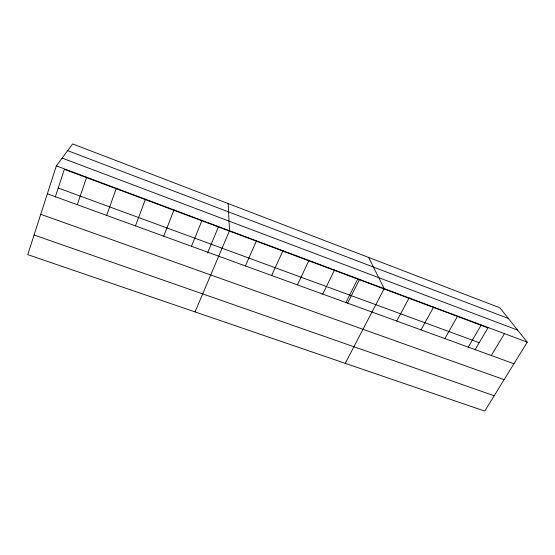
<?xml version="1.0" encoding="UTF-8"?>
<svg xmlns="http://www.w3.org/2000/svg" width="555" height="555" viewBox="0 0 555 555"><rect width="100%" height="100%" fill="white"/><g stroke="black" fill="none" stroke-linecap="round" stroke-linejoin="round"><path stroke-width="0.83" d="M56.353 165.855L27.75 254.648L484.73 411.088L527.25 342.157L499.84 307.768L72.629 143.911L56.353 165.855L527.25 342.157M55.271 197.046L64.331 169.317L487.984 327.859L475.004 349.851M77.291 204.705L86.629 177.198M106.657 215.402L116.321 188.311M135.462 225.899L145.438 199.21M163.725 236.187L173.999 209.901M191.461 246.295L202.013 220.391M207.549 252.934L218.386 226.967M195.048 311.917L229.506 230.686L228.16 203.567M245.407 265.942L256.486 240.787M271.638 275.495L282.974 250.7M297.404 284.881L308.975 260.441M322.712 294.094L334.505 269.994M345.772 302.787L357.711 279.109M347.569 303.155L359.578 279.38M345.245 363.338L384.206 288.607L368.645 257.451M396.7 321.047L409.132 297.931M420.981 329.892L433.601 307.095M444.833 338.578L457.639 316.093M468.267 347.118L481.254 324.939M491.293 355.505L504.453 333.624M34.077 234.994L494.193 395.75M40.744 214.313L504.12 379.655M47.348 193.799L513.93 363.747M58.219 188.006L479.229 342.692M62.118 158.085L517.642 330.1M67.641 150.641L508.338 318.431"/></g></svg>
